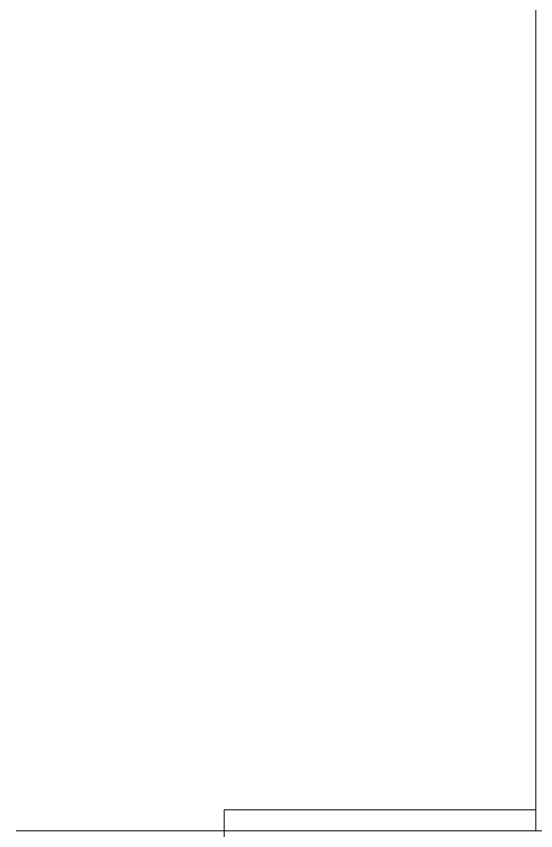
# Model space of a CAD drawing. Header units: millimetres. Extents: x -164500 to 426394, y -23753 to 102118.
# Drawn here: x 239197.13 to 239222.12, y 87939.36 to 87978.56 of the extents above; entities that cross this region are included whole.
import ezdxf

# ---------------------------------------------------------------- set-up
doc = ezdxf.new("R2010")
doc.units = ezdxf.units.MM
doc.layers.add('A-DOOR-1', color=7, linetype='Continuous', lineweight=5, true_color=0xc0c0c0)
doc.layers.add('A-DOOR-FRAM-1', color=7, linetype='Continuous', lineweight=5, true_color=0xc0c0c0)

# ---------------------------------------------------------------- blocks, each defined once
blk = doc.blocks.new('110_Дверь_СКБ_1Ст_Внутренняя1 - Д-3 _п_ 1100x2100h_много всего-32102838-Объем проектирования 2 этажа')
at = {"layer": 'A-DOOR-FRAM-1'}
for p, q in [((-497.5, 100), (-497.5, 108)), ((-567.5, 100), (-497.5, 100)), ((-512.5, 100), (-537.5, 100)), ((-487.5, 100), (-512.5, 100)), ((-512.5, 100), (-512.5, 20)), ((-512.5, -100), (-512.5, 100)), ((-497.5, 100), (-512.5, 100)), ((-512.5, 100), (-512.5, 99)), ((-497.5, 99), (-497.5, 100)), ((-512.5, 99), (-497.5, 99))]:
    blk.add_line(p, q, dxfattribs=at)
blk = doc.blocks.new('2floor')
at = {"layer": 'A-DOOR-1', "rotation": 180}
blk.add_blockref('110_Дверь_СКБ_1Ст_Внутренняя1 - Д-3 _п_ 1100x2100h_много всего-32102838-Объем проектирования 2 этажа', (238709.623, 13500), dxfattribs=at)

msp = doc.modelspace()

# ---------------------------------------------------------------- block references
msp.add_blockref('2floor', (0, 74539.358))

doc.saveas('drawing.dxf')
